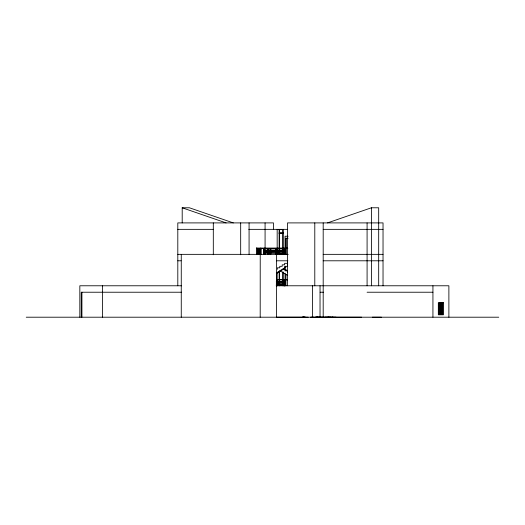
<?xml version="1.0" encoding="UTF-8"?>
<svg xmlns="http://www.w3.org/2000/svg" width="525" height="525" viewBox="0 0 525 525"><rect width="100%" height="100%" fill="white"/><g stroke="black" fill="none" stroke-linecap="round" stroke-linejoin="round"><path stroke-width="0.79" d="M284.662 252.998L264.082 252.886L284.668 253.05M284.662 251.626L264.082 251.514L284.681 251.541M284.668 282.955L276.288 282.942M276.288 284.314L284.688 284.452L276.288 284.498M284.681 282.968L276.288 283.126M284.668 250.149L264.068 250.149M287.674 248.049L287.674 248.489L287.7 248.062L256.581 248.043C255.846 249.073 257.467 247.511 256.922 248.496L287.68 248.496M284.681 281.741L276.288 281.754M287.621 279.858L287.529 279.471L287.529 279.923L276.544 279.923M276.321 272.947L284.635 267.816L285.718 267.816L285.718 266.319M276.714 273.374L285.718 267.816M327.515 222.902L371.411 207.782L378.683 207.782L378.683 285.777M302.846 317.172L303.463 317.113L303.004 317.159M305.392 317.126L305.287 317.087M310.8 317.172L311.417 317.113L310.957 317.159M313.346 317.126L313.241 317.087M317.212 317.179L317.553 317.159M325.159 317.179L325.618 317.133M325.539 317.179L324.962 317.205M256.922 248.496C256.358 247.485 256.469 249.007 256.62 248.076M323.741 317.192L324.188 317.146M326.622 317.179L327.226 317.12L326.898 317.179M329.365 317.205L329.963 317.146M332.397 317.179L333.001 317.12M302.262 317.205L304.553 316.811M323.42 317.205L323.892 317.146M326.537 317.218L327.009 317.159M327.121 317.179L327.521 317.12M328.079 317.218L328.473 317.159M328.151 317.218L328.545 317.159M328.663 317.179L329.136 317.12M330.238 317.185L330.711 317.126M331.78 317.185L332.253 317.126M182.201 222.902L182.201 207.782L189.407 207.782L233.303 222.902M177.804 229.353L213.57 229.353M248.784 229.353L287.707 229.353M323.19 229.353L383.033 229.353M279.142 229.602L283.093 229.602M279.142 232.877L283.093 232.877M279.142 233.133L283.093 233.133M279.142 233.382L283.093 233.382M288.1 236.237L285.068 236.237L285.042 254.349M288.12 238.245L285.928 238.245L285.928 254.349M258.464 248.857L257.946 248.857L257.952 254.349L258.018 248.857L258.457 248.902L258.457 254.349M259.225 248.857L259.744 248.857L259.737 254.349L259.672 248.857L259.232 248.902L259.232 254.349M267.789 254.349L267.743 248.857L268.262 248.857L268.144 254.349M275.809 248.857L276.327 248.857M276.577 248.857L277.095 248.857L277.049 254.349L276.977 248.902L276.623 248.902L276.577 317.205M284.635 254.349L284.635 248.857L285.16 248.857L285.114 254.349M257.585 248.902L257.027 248.902L256.988 254.349L257.027 248.902L257.624 248.857L257.585 254.349M260.262 248.902L261.017 248.902L260.236 248.857L260.197 317.205M263.629 248.902L264.193 248.902L264.226 254.349L264.193 248.902L263.596 248.857L263.629 254.349M267.789 248.902L268.216 248.902M270.795 248.902L270.237 248.902L270.198 254.349L270.237 248.902L270.834 248.857L270.795 254.349M284.681 248.902L285.114 248.902M264.095 250.32L284.675 250.32M279.142 254.093L283.093 254.093M177.804 254.349L288.218 254.349M323.19 254.349L383.033 254.349M177.804 260.794L181.053 260.794M276.393 260.794L287.884 260.794M323.19 260.794L383.033 260.794M287.464 263.327L284.635 263.327L284.635 264.823L282.207 264.823L282.207 266.319L279.786 266.319L279.786 267.816L277.358 267.816L277.358 269.312M287.7 266.319L284.635 266.319L284.635 267.816M282.522 269.312L286.027 269.312L286.027 270.808M287.647 270.808L284.944 270.808L284.944 269.312M276.544 279.471L287.595 279.503M276.577 280.291L277.095 280.291M276.288 281.571L284.675 281.571M279.142 285.521L283.093 285.521M181.63 285.777L79.833 285.777L79.833 317.205M276.15 285.777L448.882 285.777L448.882 317.205M181.63 292.228L81.25 292.228L81.25 317.205M320.184 292.228L323.439 292.228M367.087 292.228L432.935 292.228M26.25 317.205L498.75 317.205M315.833 316.851L323.19 317.205L323.19 222.902M182.201 207.782L226.098 222.902M280.094 270.808L287.713 275.513M432.935 285.777L432.935 317.205M383.033 285.777L383.033 222.902L287.523 222.902L287.523 285.777M381.413 317.205L372.323 317.205M371.411 207.782L371.411 285.777M367.087 222.902L367.087 285.777M361.633 317.205L328.302 317.205M336.026 317.205L311.876 317.205M320.033 285.777L320.033 317.205M314.79 222.902L314.79 285.777M312.513 285.777L312.513 317.205M308.201 317.205L277.174 317.205M287.464 260.328L287.464 266.319M287.372 270.808L287.372 272.304M286.027 238.245L286.027 254.349M285.928 274.503L285.928 285.777M285.114 285.777L285.16 280.291L284.635 280.291L284.635 285.777M285.068 273.177L285.042 285.777M284.707 248.857L284.753 254.349M284.707 280.291L284.753 285.777M284.34 254.349L284.386 248.857L283.868 248.857L283.868 254.349M284.34 285.777L284.386 280.291L283.868 280.291L283.868 285.777M284.274 254.349L284.314 248.857L283.913 248.902L283.986 254.349M284.314 280.291L284.274 285.777M283.94 280.291L283.986 285.777M283.093 229.353L283.093 254.349M283.093 271.989L283.093 285.777M282.844 229.353L282.844 254.349M282.844 271.989L282.844 285.777M279.392 229.353L279.392 254.349M279.392 271.195L279.392 285.777M279.142 229.353L279.142 254.349M279.142 271.195L279.142 285.777M277.174 229.353L277.174 254.349M277.174 272.882L277.174 285.777M276.695 248.902L276.695 254.349M276.695 280.337L276.695 285.777M276.281 254.349L276.255 248.857L275.848 248.902L275.848 254.349M276.209 248.902L276.209 254.349M275.92 248.902L275.92 254.349M273.479 229.432L273.479 222.902L177.804 222.902L177.804 285.777M270.565 248.857L270.565 254.349L270.467 248.857M267.862 248.902L267.862 254.349M265.079 222.902L265.079 254.349M263.963 248.857L263.898 254.349L263.858 248.857M260.951 248.857L260.958 254.349M260.873 248.857L260.846 254.349M260.63 254.349L260.603 248.857L260.512 254.349M260.479 248.902L260.479 254.349M259.298 248.857L259.291 254.349M258.392 248.857L258.398 254.349M257.355 248.857L257.355 254.349L257.257 248.857M249.073 222.902L249.073 254.349M240.68 222.902L240.68 254.75M213.308 222.902L213.308 254.75M181.263 254.349L181.263 317.205M102.434 285.777L102.434 317.205M81.92 292.228L81.92 317.205M264.449 248.213L264.712 248.43L264.449 248.213M273.282 248.213L273.282 248.213M273.348 248.266L273.348 248.266M287.398 248.213L287.398 248.213M260.643 248.213L261.076 248.325L260.643 248.213M439.11 302.702L438.329 302.702L438.329 314.797L439.11 314.797L439.11 302.702M440.206 302.702L439.425 302.702L439.425 314.797L440.206 314.797L440.206 302.702M441.295 302.702L440.521 302.702L440.521 314.797L441.295 314.797L441.295 302.702M442.391 302.702L441.617 302.702L441.617 314.797L442.391 314.797L442.391 302.702M443.487 302.702L442.706 302.702L442.706 314.797L443.487 314.797L443.487 302.702M277.049 285.777L277.023 280.291L276.977 285.777"/></g></svg>
